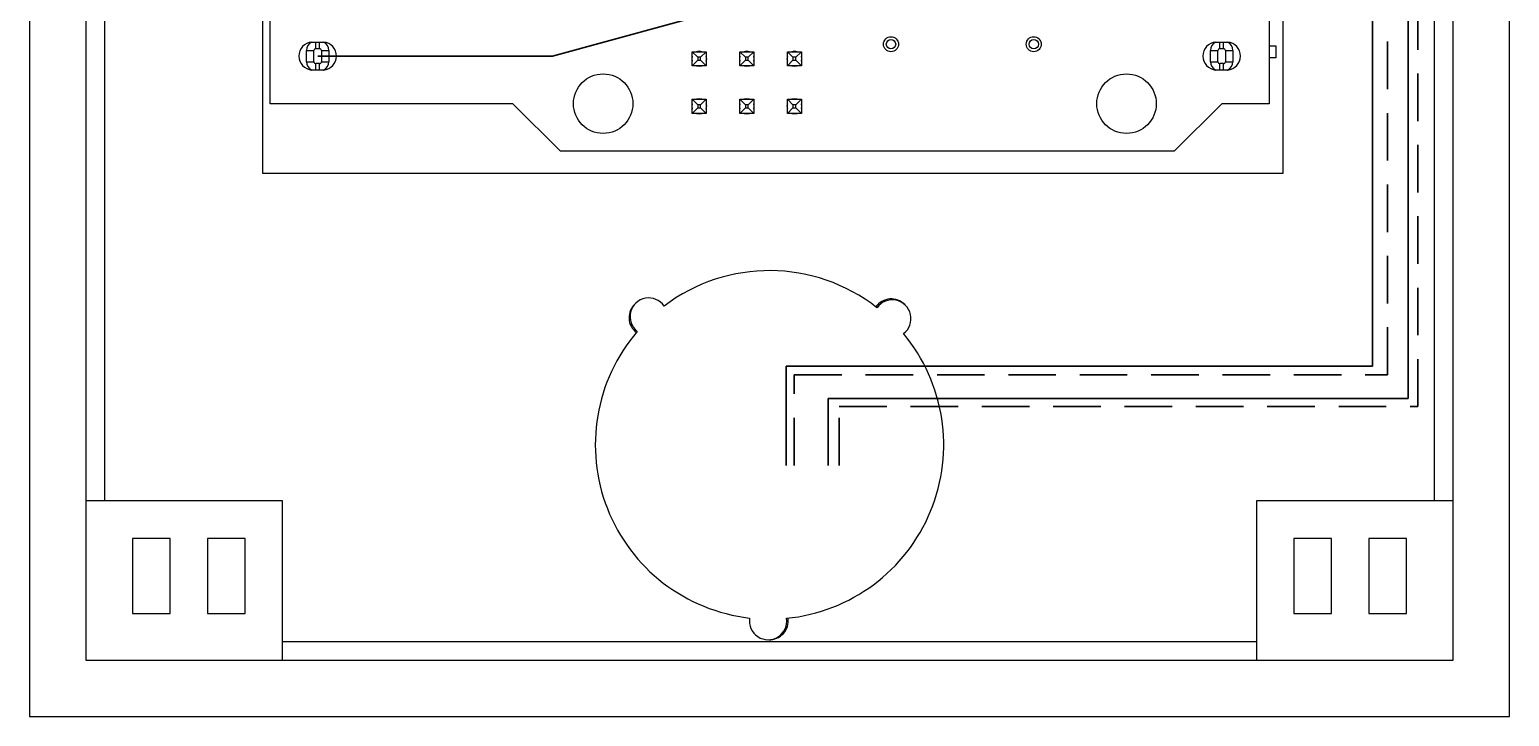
# Model space of a CAD drawing. Header units: millimetres. Extents: x 103.3 to 146.7, y 77.5 to 169.4.
# Drawn here: x 107.16 to 146.66, y 77.52 to 95.85 of the extents above; entities that cross this region are included whole.
import ezdxf

# ---------------------------------------------------------------- set-up
doc = ezdxf.new("R2010")
doc.units = ezdxf.units.MM
doc.linetypes.add('HIDDEN', pattern=[1.905, 1.27, -0.635])

msp = doc.modelspace()

# ---------------------------------------------------------------- linework, layer by layer
at = {"color": 7, "linetype": 'Continuous', "lineweight": 25}
for p, q in [((107.164, 157.019), (107.164, 77.519)), ((146.664, 77.519), (146.664, 157.019)), ((108.664, 155.519), (108.664, 79.019)), ((145.164, 79.019), (145.164, 155.519)), ((113.379, 127.416), (113.379, 92.016)), ((140.629, 92.016), (140.629, 127.416)), ((113.584, 93.869), (113.584, 126.889)), ((140.254, 126.889), (140.254, 93.869)), ((114.556, 94.989), (114.556, 95.289)), ((114.556, 95.289), (114.754, 95.289)), ((114.695, 95.512), (114.729, 95.514)), ((114.729, 95.514), (114.804, 95.514)), ((114.754, 94.989), (114.754, 95.289)), ((114.804, 95.339), (114.804, 95.514)), ((114.804, 95.514), (114.904, 95.514)), ((114.804, 95.339), (114.904, 95.339)), ((114.904, 95.339), (114.904, 95.514)), ((114.904, 95.514), (114.979, 95.514)), ((114.954, 95.289), (114.954, 94.989)), ((114.954, 95.289), (115.152, 95.289)), ((114.979, 95.514), (115.012, 95.512)), ((115.152, 95.289), (115.152, 94.989)), ((124.851, 95.256), (125.226, 95.256)), ((124.851, 95.256), (125.001, 95.106)), ((124.851, 94.881), (124.851, 95.256)), ((125.226, 95.256), (125.076, 95.106)), ((125.226, 95.256), (125.226, 94.881)), ((126.121, 95.256), (126.496, 95.256)), ((126.121, 95.256), (126.271, 95.106)), ((126.121, 94.881), (126.121, 95.256)), ((126.496, 95.256), (126.346, 95.106)), ((126.496, 95.256), (126.496, 94.881)), ((127.391, 94.881), (127.391, 95.256)), ((127.391, 95.256), (127.541, 95.106)), ((127.391, 95.256), (127.766, 95.256)), ((127.766, 95.256), (127.616, 95.106)), ((127.766, 95.256), (127.766, 94.881)), ((138.686, 94.989), (138.686, 95.289)), ((138.686, 95.289), (138.884, 95.289)), ((138.825, 95.512), (138.859, 95.514)), ((138.859, 95.514), (138.934, 95.514)), ((138.884, 94.989), (138.884, 95.289)), ((138.934, 95.339), (138.934, 95.514)), ((138.934, 95.514), (139.034, 95.514)), ((138.934, 95.339), (139.034, 95.339)), ((139.034, 95.339), (139.034, 95.514)), ((139.034, 95.514), (139.109, 95.514)), ((139.084, 95.289), (139.282, 95.289)), ((139.084, 95.289), (139.084, 94.989)), ((139.109, 95.514), (139.142, 95.512)), ((139.282, 95.289), (139.282, 94.989)), ((140.254, 95.411), (140.429, 95.411)), ((140.429, 95.411), (140.429, 95.091)), ((114.556, 94.989), (114.754, 94.989)), ((114.904, 94.939), (114.804, 94.939)), ((114.804, 94.764), (114.804, 94.939)), ((114.904, 94.764), (114.904, 94.939)), ((114.954, 94.989), (115.152, 94.989)), ((125.001, 95.031), (124.851, 94.881)), ((125.226, 94.881), (124.851, 94.881)), ((124.969, 94.881), (125.039, 94.869)), ((125.001, 95.106), (125.001, 95.031)), ((125.076, 95.106), (125.001, 95.106)), ((125.001, 95.031), (125.076, 95.031)), ((125.039, 94.869), (125.109, 94.881)), ((125.076, 95.031), (125.076, 95.106)), ((125.076, 95.031), (125.226, 94.881)), ((126.271, 95.031), (126.121, 94.881)), ((126.496, 94.881), (126.121, 94.881)), ((126.239, 94.881), (126.309, 94.869)), ((126.346, 95.106), (126.271, 95.106)), ((126.271, 95.106), (126.271, 95.031)), ((126.271, 95.031), (126.346, 95.031)), ((126.309, 94.869), (126.379, 94.881)), ((126.346, 95.031), (126.346, 95.106)), ((126.346, 95.031), (126.496, 94.881)), ((127.541, 95.031), (127.391, 94.881)), ((127.766, 94.881), (127.391, 94.881)), ((127.509, 94.881), (127.579, 94.869)), ((127.541, 95.106), (127.541, 95.031)), ((127.616, 95.106), (127.541, 95.106)), ((127.541, 95.031), (127.616, 95.031)), ((127.579, 94.869), (127.649, 94.881)), ((127.616, 95.031), (127.616, 95.106)), ((127.616, 95.031), (127.766, 94.881)), ((138.686, 94.989), (138.884, 94.989)), ((138.934, 94.764), (138.934, 94.939)), ((139.034, 94.939), (138.934, 94.939)), ((139.034, 94.764), (139.034, 94.939)), ((139.084, 94.989), (139.282, 94.989)), ((140.429, 95.091), (140.254, 95.091)), ((114.729, 94.764), (114.695, 94.765)), ((114.804, 94.764), (114.729, 94.764)), ((114.904, 94.764), (114.804, 94.764)), ((114.979, 94.764), (114.904, 94.764)), ((115.012, 94.765), (114.979, 94.764)), ((138.859, 94.764), (138.825, 94.765)), ((138.934, 94.764), (138.859, 94.764)), ((139.034, 94.764), (138.934, 94.764)), ((139.109, 94.764), (139.034, 94.764)), ((139.142, 94.765), (139.109, 94.764)), ((120.061, 93.869), (113.584, 93.869)), ((121.331, 92.599), (120.061, 93.869)), ((124.851, 93.611), (124.851, 93.986)), ((125.001, 93.836), (124.851, 93.986)), ((124.851, 93.986), (125.226, 93.986)), ((124.851, 93.611), (125.001, 93.761)), ((125.001, 93.836), (125.001, 93.761)), ((125.076, 93.836), (125.001, 93.836)), ((125.001, 93.761), (125.076, 93.761)), ((125.076, 93.836), (125.226, 93.986)), ((125.076, 93.761), (125.076, 93.836)), ((125.226, 93.611), (125.076, 93.761)), ((125.226, 93.986), (125.226, 93.611)), ((126.121, 93.611), (126.121, 93.986)), ((126.271, 93.836), (126.121, 93.986)), ((126.121, 93.986), (126.496, 93.986)), ((126.121, 93.611), (126.271, 93.761)), ((126.271, 93.836), (126.271, 93.761)), ((126.346, 93.836), (126.271, 93.836)), ((126.271, 93.761), (126.346, 93.761)), ((126.346, 93.836), (126.496, 93.986)), ((126.346, 93.761), (126.346, 93.836)), ((126.496, 93.611), (126.346, 93.761)), ((126.496, 93.986), (126.496, 93.611)), ((127.541, 93.836), (127.391, 93.986)), ((127.391, 93.986), (127.766, 93.986)), ((127.391, 93.611), (127.391, 93.986)), ((127.391, 93.611), (127.541, 93.761)), ((127.541, 93.836), (127.541, 93.761)), ((127.616, 93.836), (127.541, 93.836)), ((127.541, 93.761), (127.616, 93.761)), ((127.616, 93.836), (127.766, 93.986)), ((127.616, 93.761), (127.616, 93.836)), ((127.766, 93.611), (127.616, 93.761)), ((127.766, 93.986), (127.766, 93.611)), ((138.984, 93.869), (137.714, 92.599)), ((140.254, 93.869), (138.984, 93.869)), ((125.226, 93.611), (124.851, 93.611)), ((124.969, 93.611), (125.039, 93.599)), ((125.039, 93.599), (125.109, 93.611)), ((126.496, 93.611), (126.121, 93.611)), ((126.239, 93.611), (126.309, 93.599)), ((126.309, 93.599), (126.379, 93.611)), ((127.766, 93.611), (127.391, 93.611)), ((127.509, 93.611), (127.579, 93.599)), ((127.579, 93.599), (127.649, 93.611)), ((137.714, 92.599), (121.331, 92.599)), ((113.379, 92.016), (140.629, 92.016)), ((113.914, 83.269), (108.664, 83.269)), ((113.914, 79.019), (113.914, 83.269)), ((145.164, 83.269), (139.914, 83.269)), ((139.914, 83.269), (139.914, 79.019)), ((110.914, 82.269), (109.914, 82.269)), ((109.914, 82.269), (109.914, 80.269)), ((110.914, 80.269), (110.914, 82.269)), ((111.914, 82.269), (111.914, 80.269)), ((112.914, 82.269), (111.914, 82.269)), ((112.914, 80.269), (112.914, 82.269)), ((141.914, 82.269), (140.914, 82.269)), ((140.914, 82.269), (140.914, 80.269)), ((141.914, 80.269), (141.914, 82.269)), ((142.914, 82.269), (142.914, 80.269)), ((143.914, 82.269), (142.914, 82.269)), ((143.914, 80.269), (143.914, 82.269)), ((109.914, 80.269), (110.914, 80.269)), ((111.914, 80.269), (112.914, 80.269)), ((140.914, 80.269), (141.914, 80.269)), ((142.914, 80.269), (143.914, 80.269)), ((108.664, 79.019), (145.164, 79.019)), ((107.164, 77.519), (146.664, 77.519))]:
    msp.add_line(p, q, dxfattribs=at)
at = {"color": 1, "linetype": 'Continuous', "lineweight": 25}
for p, q in [((109.164, 151.269), (109.164, 83.269)), ((144.664, 83.269), (144.664, 151.269)), ((113.914, 79.519), (139.914, 79.519))]:
    msp.add_line(p, q, dxfattribs=at)
at = {"color": 190, "linetype": 'HIDDEN', "lineweight": 35}
for p, q in [((144.218, 85.784), (144.218, 147.591)), ((128.772, 84.217), (128.772, 85.784)), ((128.772, 85.784), (144.218, 85.784))]:
    msp.add_line(p, q, dxfattribs=at)
at = {"color": 190, "linetype": 'Continuous', "lineweight": 35}
for p, q in [((143.96, 86), (143.96, 147.179)), ((128.481, 84.217), (128.481, 86)), ((128.481, 86), (143.96, 86))]:
    msp.add_line(p, q, dxfattribs=at)
at = {"color": 96, "linetype": 'HIDDEN', "lineweight": 35}
for p, q in [((143.411, 86.634), (143.411, 146.846)), ((127.575, 84.217), (127.575, 86.634)), ((127.575, 86.634), (143.411, 86.634))]:
    msp.add_line(p, q, dxfattribs=at)
at = {"color": 96, "linetype": 'Continuous', "lineweight": 35}
for p, q in [((143.013, 86.863), (143.013, 146.528)), ((127.361, 84.217), (127.361, 86.863)), ((127.361, 86.863), (143.013, 86.863))]:
    msp.add_line(p, q, dxfattribs=at)
at = {"color": 161, "linetype": 'Continuous', "lineweight": 35}
for p, q in [((125.808, 96.417), (121.118, 95.139)), ((121.118, 95.139), (114.854, 95.139))]:
    msp.add_line(p, q, dxfattribs=at)
at = {"color": 7, "linetype": 'Continuous', "lineweight": 25, "flags": 128}
for points in [[(125.109, 95.256), (125.039, 95.269), (124.969, 95.256)], [(126.379, 95.256), (126.309, 95.269), (126.239, 95.256)], [(127.649, 95.256), (127.579, 95.269), (127.509, 95.256)], [(124.851, 95.139), (124.839, 95.069), (124.851, 94.999)], [(125.226, 94.999), (125.239, 95.069), (125.226, 95.139)], [(126.121, 95.139), (126.109, 95.069), (126.121, 94.999)], [(126.496, 94.999), (126.509, 95.069), (126.496, 95.139)], [(127.391, 95.139), (127.379, 95.069), (127.391, 94.999)], [(127.766, 94.999), (127.779, 95.069), (127.766, 95.139)], [(124.851, 93.869), (124.839, 93.799), (124.851, 93.729)], [(125.109, 93.986), (125.039, 93.999), (124.969, 93.986)], [(125.226, 93.729), (125.239, 93.799), (125.226, 93.869)], [(126.121, 93.869), (126.109, 93.799), (126.121, 93.729)], [(126.379, 93.986), (126.309, 93.999), (126.239, 93.986)], [(126.496, 93.729), (126.509, 93.799), (126.496, 93.869)], [(127.391, 93.869), (127.379, 93.799), (127.391, 93.729)], [(127.649, 93.986), (127.579, 93.999), (127.509, 93.986)], [(127.766, 93.729), (127.779, 93.799), (127.766, 93.869)]]:
    msp.add_lwpolyline(points, dxfattribs=at)
at = {"color": 7, "linetype": 'Continuous', "lineweight": 25}
for centre, radius in [((130.157, 95.456), 0.2), ((133.967, 95.456), 0.2), ((130.157, 95.456), 0.125), ((133.967, 95.456), 0.125), ((122.474, 93.869), 0.794), ((136.444, 93.869), 0.794)]:
    msp.add_circle(centre, radius, dxfattribs=at)
for centre, radius, start, end in [((114.729, 95.139), 0.375, 95.1195, 264.8805), ((114.804, 95.289), 0.248, 115.8864, 180), ((114.804, 95.289), 0.05, 90, 180), ((114.904, 95.289), 0.05, 0, 90), ((114.904, 95.289), 0.248, 0, 64.1136), ((114.979, 95.139), 0.375, 275.1195, 84.8805), ((138.859, 95.139), 0.375, 95.1195, 264.8805), ((138.934, 95.289), 0.248, 115.8864, 180), ((138.934, 95.289), 0.05, 90, 180), ((139.034, 95.289), 0.05, 0, 90), ((139.034, 95.289), 0.248, 0, 64.1136), ((139.109, 95.139), 0.375, 275.1195, 84.8805), ((114.804, 94.989), 0.248, 180, 244.1136), ((114.804, 94.989), 0.05, 180, 270), ((114.904, 94.989), 0.05, 270, 0), ((114.904, 94.989), 0.248, 295.8864, 0), ((138.934, 94.989), 0.248, 180, 244.1136), ((138.934, 94.989), 0.05, 180, 270), ((139.034, 94.989), 0.05, 270, 0), ((139.034, 94.989), 0.248, 295.8864, 0), ((126.914, 84.764), 4.65, 51.9018, 127.1978), ((123.664, 88.159), 0.5, 131.4067, 232.5292), ((123.691, 88.185), 0.5, 34.5168, 232.079), ((130.164, 88.159), 0.5, 43.9106, 145.033), ((130.191, 88.134), 0.5, 307.0206, 144.5828), ((126.914, 84.764), 4.65, 139.3981, 263.4497), ((126.914, 84.764), 4.65, 275.6499, 39.7015), ((126.877, 80.064), 0.5, 170.7687, 8.3309), ((126.914, 80.064), 0.5, 267.6585, 8.7811)]:
    msp.add_arc(centre, radius, start, end, dxfattribs=at)

doc.saveas('drawing.dxf')
